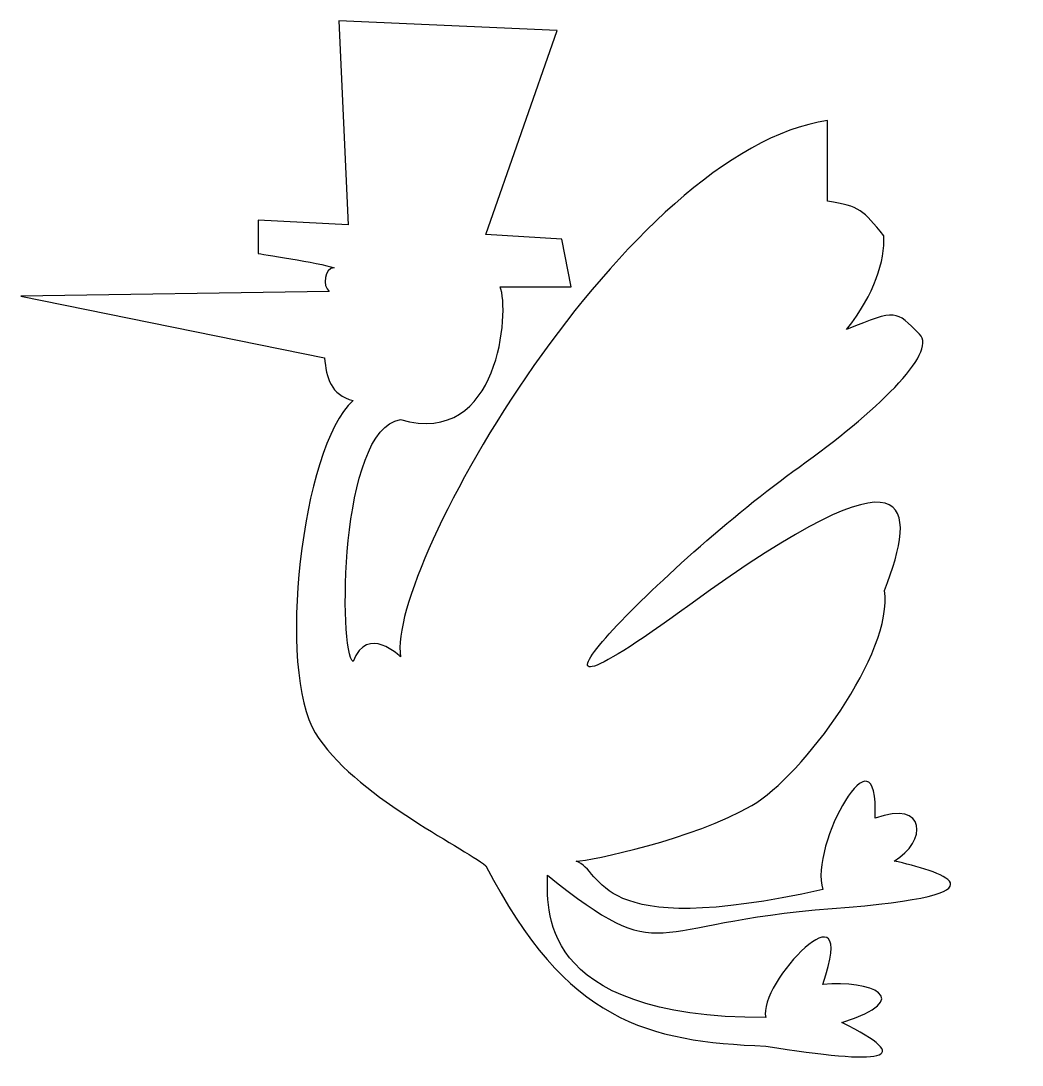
# Model space of a CAD drawing. Header units: centimetres. Extents: x -9.1 to 10.9, y -10.9 to 9.9.
import ezdxf

# ---------------------------------------------------------------- set-up
doc = ezdxf.new("R2010")
doc.units = ezdxf.units.CM
doc.header["$MEASUREMENT"] = 0
doc.layers.add('Camada 1', color=7, linetype='Continuous')

msp = doc.modelspace()

# ---------------------------------------------------------------- linework, layer by layer
at = {"layer": 'Camada 1'}
msp.add_open_spline([(-3.05117, 3.16323), (-3.05117, 3.16323), (-9.10778, 4.39325), (-9.10778, 4.39325), (-9.10778, 4.39325), (-9.10778, 4.39325), (-2.95635, 4.48794), (-2.95635, 4.48794), (-2.95635, 4.48794), (-3.10386, 4.58983), (-3.05118, 4.96107), (-2.86181, 4.96107), (-2.86181, 4.96107), (-3.14571, 5.05576), (-4.37589, 5.24497), (-4.37589, 5.24497), (-4.37589, 5.24497), (-4.37589, 5.24497), (-4.37589, 5.90746), (-4.37589, 5.90746), (-4.37589, 5.90746), (-4.37589, 5.90746), (-2.57789, 5.81279), (-2.57789, 5.81279), (-2.57789, 5.81279), (-2.57789, 5.81279), (-2.76725, 9.88219), (-2.76725, 9.88219), (-2.76725, 9.88219), (-2.76725, 9.88219), (1.5862, 9.69296), (1.5862, 9.69296), (1.5862, 9.69296), (1.5862, 9.69296), (0.16666, 5.62356), (0.16666, 5.62356), (0.16666, 5.62356), (0.16666, 5.62356), (1.68076, 5.52889), (1.68076, 5.52889), (1.68076, 5.52889), (1.68076, 5.52889), (1.87012, 4.58261), (1.87012, 4.58261), (1.87012, 4.58261), (1.87012, 4.58261), (0.45059, 4.58261), (0.45059, 4.58261), (0.45059, 4.58261), (0.63966, 4.10919), (0.45059, 1.36493), (-1.53675, 1.93275), (-1.53675, 1.93275), (-2.76719, 1.74368), (-2.76719, -2.7046), (-2.4833, -2.8937), (-2.4833, -2.8937), (-2.1994, -2.13681), (-1.53675, -2.79887), (-1.53675, -2.79887), (-1.53675, -2.79887), (-1.82065, -1.00116), (3.00578, 7.32697), (6.98048, 7.89479), (6.98048, 7.89479), (6.98048, 7.8001), (6.98048, 6.28602), (6.98048, 6.28602), (6.98048, 6.28602), (7.63646, 6.19217), (7.67972, 6.10552), (8.10419, 5.59567), (8.10419, 5.59567), (8.12194, 5.09717), (7.92676, 4.44063), (7.35894, 3.73099), (7.35894, 3.73099), (8.38007, 4.13911), (8.32933, 4.11358), (8.81343, 3.63534), (8.81343, 3.63534), (9.18993, 3.26355), (7.91874, 2.06192), (6.41268, 0.98617), (6.41268, 0.98617), (3.76269, -0.90637), (-0.30657, -5.07014), (4.23595, -1.75809), (4.23595, -1.75809), (8.7785, 1.55399), (8.77874, 0.22925), (8.11612, -1.47419), (8.11612, -1.47419), (8.30519, -2.70466), (6.48309, -5.17415), (5.47111, -5.76055), (5.47111, -5.76055), (4.313, -6.43206), (2.24859, -6.86847), (1.96469, -6.86847), (1.96469, -6.86847), (2.53251, -7.05754), (2.24832, -8.47708), (6.88565, -7.43627), (6.88565, -7.43627), (6.60175, -6.58458), (8.02129, -4.02936), (7.92676, -6.01675), (7.92676, -6.01675), (8.96784, -5.63803), (8.96758, -6.48975), (8.30522, -6.86847), (8.30522, -6.86847), (9.15694, -7.05754), (10.86038, -7.53109), (7.07504, -7.81499), (7.07504, -7.81499), (3.2897, -8.09889), (3.76269, -9.04488), (1.3969, -7.15234), (1.3969, -7.15234), (1.40023, -7.75286), (1.11271, -9.99143), (5.75006, -9.99143), (5.75006, -9.99143), (5.56099, -9.32881), (7.64257, -7.15234), (6.88568, -9.32881), (6.88568, -9.32881), (7.83223, -9.23454), (8.77877, -9.61297), (7.2644, -10.08626), (7.2644, -10.08626), (8.7785, -10.84315), (8.11586, -10.93798), (5.75006, -10.55926), (5.75006, -10.55926), (3.38424, -10.46443), (1.77562, -10.08626), (0.16672, -6.96328), (0.16672, -6.96328), (-0.30654, -6.58458), (-2.48298, -5.54376), (-3.24016, -4.31329), (-3.24016, -4.31329), (-3.99734, -3.08285), (-3.52435, 1.36485), (-2.48327, 2.3114), (-2.48327, 2.3114), (-2.93084, 2.42462), (-3.01733, 2.7709), (-3.05117, 3.16323)], degree=3, knots=[0, 0, 0, 0, 0.02564103, 0.02564103, 0.02564103, 0.02564103, 0.05128205, 0.05128205, 0.05128205, 0.05128205, 0.07692308, 0.07692308, 0.07692308, 0.07692308, 0.1025641, 0.1025641, 0.1025641, 0.1025641, 0.12820513, 0.12820513, 0.12820513, 0.12820513, 0.15384615, 0.15384615, 0.15384615, 0.15384615, 0.17948718, 0.17948718, 0.17948718, 0.17948718, 0.20512821, 0.20512821, 0.20512821, 0.20512821, 0.23076923, 0.23076923, 0.23076923, 0.23076923, 0.25641026, 0.25641026, 0.25641026, 0.25641026, 0.28205128, 0.28205128, 0.28205128, 0.28205128, 0.30769231, 0.30769231, 0.30769231, 0.30769231, 0.33333333, 0.33333333, 0.33333333, 0.33333333, 0.35897436, 0.35897436, 0.35897436, 0.35897436, 0.38461538, 0.38461538, 0.38461538, 0.38461538, 0.41025641, 0.41025641, 0.41025641, 0.41025641, 0.43589744, 0.43589744, 0.43589744, 0.43589744, 0.46153846, 0.46153846, 0.46153846, 0.46153846, 0.48717949, 0.48717949, 0.48717949, 0.48717949, 0.51282051, 0.51282051, 0.51282051, 0.51282051, 0.53846154, 0.53846154, 0.53846154, 0.53846154, 0.56410256, 0.56410256, 0.56410256, 0.56410256, 0.58974359, 0.58974359, 0.58974359, 0.58974359, 0.61538462, 0.61538462, 0.61538462, 0.61538462, 0.64102564, 0.64102564, 0.64102564, 0.64102564, 0.66666667, 0.66666667, 0.66666667, 0.66666667, 0.69230769, 0.69230769, 0.69230769, 0.69230769, 0.71794872, 0.71794872, 0.71794872, 0.71794872, 0.74358974, 0.74358974, 0.74358974, 0.74358974, 0.76923077, 0.76923077, 0.76923077, 0.76923077, 0.79487179, 0.79487179, 0.79487179, 0.79487179, 0.82051282, 0.82051282, 0.82051282, 0.82051282, 0.84615385, 0.84615385, 0.84615385, 0.84615385, 0.87179487, 0.87179487, 0.87179487, 0.87179487, 0.8974359, 0.8974359, 0.8974359, 0.8974359, 0.92307692, 0.92307692, 0.92307692, 0.92307692, 0.94871795, 0.94871795, 0.94871795, 0.94871795, 1, 1, 1, 1], dxfattribs=at)

doc.saveas('drawing.dxf')
